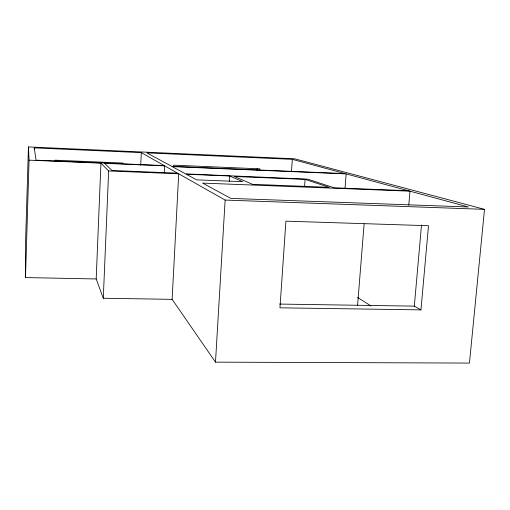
<?xml version="1.0" encoding="UTF-8"?>
<svg xmlns="http://www.w3.org/2000/svg" width="510" height="510" viewBox="0 0 510 510"><rect width="100%" height="100%" fill="white"/><g stroke="black" fill="none" stroke-linecap="round" stroke-linejoin="round"><path stroke-width="0.76" d="M172.131 299.344L103.288 298.248L96.192 278.964L25.5 277.574L25.525 243.55L28.445 146.925L294.57 158.782L484.5 209.349L469.455 363.075L215.488 362.145L172.131 299.344L178.71 173.802L108.649 170.958L100.935 163.174L29.07 160.153L28.445 146.925M25.5 277.574L29.07 160.153M34.227 149.468L34.278 147.881L141.308 152.637L164.156 165.565L36.025 160.172L34.278 147.881M54.984 161.772L55.035 160.178L122.967 163.047M96.192 278.964L100.935 163.174M103.288 298.248L108.649 170.958M140.715 165.272L141.308 152.637M164.303 172.998L164.66 165.852L104.569 163.327L111.983 170.48L177.563 173.151L164.66 165.852M173.553 166.77L173.636 165.189L259.8 168.829L259.698 170.404M215.488 362.145L225.133 200.073L178.71 173.802M229.283 181.541L229.615 175.988L186.246 174.229L196.618 179.851L242.664 181.675L229.615 175.988M257.059 170.302L257.161 168.721M291.51 171.233L292.326 159.343L146.855 152.879L171.641 166.311L344.996 173.598L292.326 159.343M304.591 186.52L305.101 179.373L234.275 176.505L252.533 184.32L329.179 187.317L305.101 179.373M345.034 188.158L346.137 173.904L172.176 166.604L185.602 173.878L307.702 179.157L334.184 187.795L408.147 190.683M357.567 305.477L364.114 223.922M408.771 205.122L409.983 191.18L202.61 183.103L230.839 198.403L468.39 206.983L346.137 173.904M420.954 309.876L279.964 307.823L285.912 221.155L428.508 225.72L420.954 309.876L414.311 306.134L421.515 224.935M279.531 304.068L414.311 306.134M225.133 200.073L484.5 209.349M357.567 297.445L371 305.955"/></g></svg>
